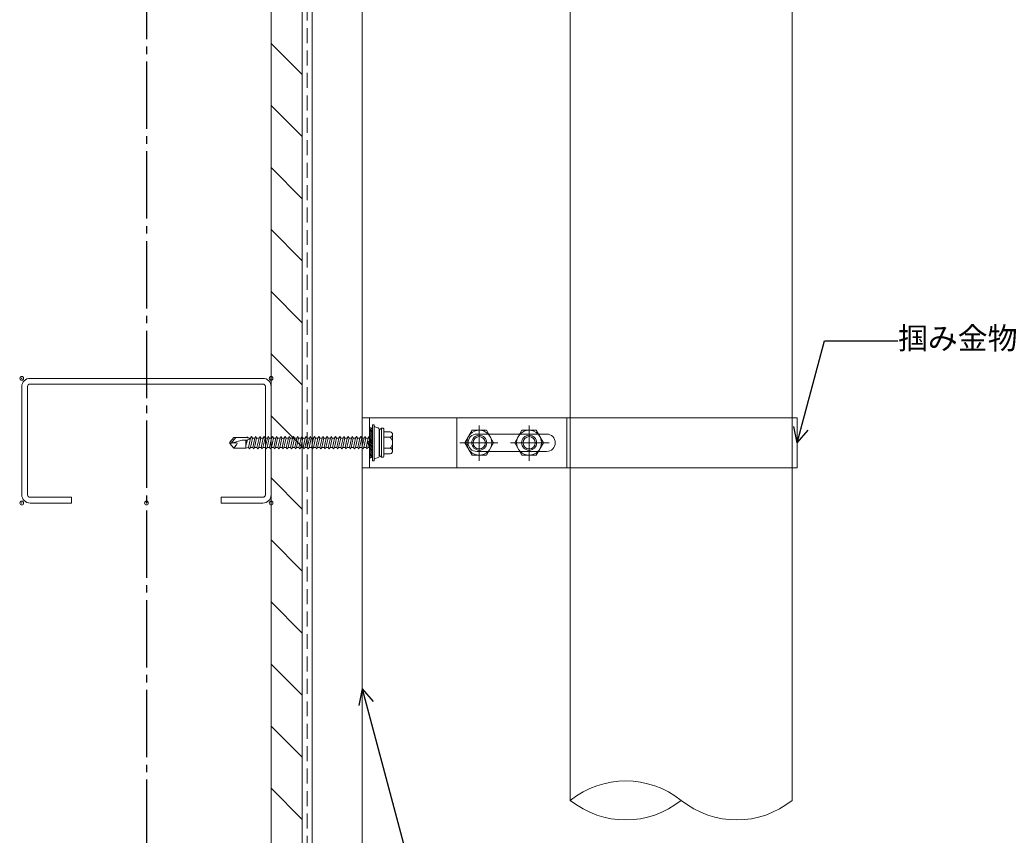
# Model space of a CAD drawing. Units: millimetres at full size, sheet at 1:3; details may follow other scales. Extents: x -1270 to 1250, y -891 to 1034.
# Drawn here: x 532.9 to 932.4, y -487.2 to -160.3 of the extents above; entities that cross this region are included whole.
import ezdxf
from ezdxf.enums import TextEntityAlignment as Align

# ---------------------------------------------------------------- set-up
doc = ezdxf.new("R2010")
doc.units = ezdxf.units.MM
doc.header["$LTSCALE"] = 3
doc.header["$PDMODE"] = 32
doc.header["$PDSIZE"] = 1.5
doc.linetypes.add('CHAIN2', pattern=[12, 9, -1, 1, -1])
doc.linetypes.add('DASHED2', pattern=[3, 2, -1])
for name, color, linetype, lineweight in [('0-4_寸法線1', 5, 'Continuous', 25), ('0-6_名称1', 5, 'Continuous', 25), ('0-E_外壁1', 6, 'Continuous', 20), ('1-D_竪樋', 6, 'Continuous', 20), ('1-F_樋足', 7, 'Continuous', 5), ('2-1_裏貼1', 2, 'Continuous', 18), ('2-7_ビス1', 7, 'Continuous', 5), ('2-8_ビス2', 7, 'Continuous', 5), ('3-9_断熱材1', 4, 'Continuous', 5), ('3-D_防水シート', 3, 'DASHED2', 9), ('4-5_C鋼1', 2, 'Continuous', 18)]:
    doc.layers.add(name, color=color, linetype=linetype, lineweight=lineweight)
doc.styles.add('ＭＳ ゴシック', font='')
doc.styles.get('ＭＳ ゴシック').set_extended_font_data('MS Gothic')

msp = doc.modelspace()

# ---------------------------------------------------------------- linework, layer by layer
at = {"layer": '0-4_寸法線1', "linetype": 'CHAIN2'}
msp.add_line((583.608, 723.055), (583.608, -619.534), dxfattribs=at)
at = {"layer": '0-6_名称1'}
for p, q in [((844.608, -329.842), (843.263, -323.27)), ((844.608, -329.842), (849.058, -324.823)), ((670.108, -428.582), (668.763, -435.154)), ((670.108, -428.582), (674.558, -433.601))]:
    msp.add_line(p, q, dxfattribs=at)
for points in [[(844.608, -329.842), (855.56, -288.968), (885.008, -288.968)], [(670.108, -428.582), (699.34, -537.678), (727.439, -537.678)]]:
    msp.add_lwpolyline(points, dxfattribs=at)
at = {"layer": '0-E_外壁1'}
for p, q in [((650.108, 129), (650.108, -619.534)), ((670.108, 129), (670.108, -619.534))]:
    msp.add_line(p, q, dxfattribs=at)
at = {"layer": '1-D_竪樋'}
for p, q in [((753.608, -163.264), (753.608, -28.789)), ((842.608, -163.264), (842.608, -28.789)), ((753.608, -473.264), (753.608, -163.264)), ((842.608, -473.264), (842.608, -163.264))]:
    msp.add_line(p, q, dxfattribs=at)
for centre, start, end in [((775.858, -501.054), 51.31781, 128.68219), ((775.858, -501.054), 51.31781, 128.68219), ((775.858, -445.474), 231.31781, 308.68219), ((775.858, -445.474), 231.31781, 308.68219), ((820.358, -445.474), 231.31781, 308.68219), ((820.358, -445.474), 231.31781, 308.68219)]:
    msp.add_arc(centre, 35.6, start, end, dxfattribs=at)
at = {"layer": '1-F_樋足'}
for p, q in [((670.108, -319.842), (670.108, -339.842)), ((844.608, -319.842), (670.108, -319.842)), ((673.108, -319.842), (673.108, -339.842)), ((708.108, -339.842), (708.108, -319.842)), ((752.161, -339.842), (752.161, -319.842)), ((753.608, -339.842), (753.608, -319.842)), ((844.608, -339.842), (844.608, -319.842)), ((744.108, -326.342), (716.108, -326.342)), ((744.108, -333.342), (716.108, -333.342)), ((844.608, -339.842), (670.108, -339.842))]:
    msp.add_line(p, q, dxfattribs=at)
for centre, start, end in [((716.108, -329.842), 90, 270), ((744.108, -329.842), 270, 90)]:
    msp.add_arc(centre, 3.5, start, end, dxfattribs=at)
at = {"layer": '2-1_裏貼1'}
for p, q in [((646.108, -182.182), (633.608, -169.682)), ((646.108, -207.072), (633.608, -194.572)), ((646.108, -231.962), (633.608, -219.462)), ((646.108, -256.852), (633.608, -244.352)), ((646.108, -281.743), (633.608, -269.243)), ((646.108, -306.633), (633.608, -294.133)), ((646.108, -331.523), (633.608, -319.023)), ((646.108, -356.413), (633.608, -343.913)), ((646.108, -381.303), (633.608, -368.803)), ((646.108, -406.193), (633.608, -393.693)), ((646.108, -431.083), (633.608, -418.583)), ((646.108, -455.974), (633.608, -443.474)), ((646.108, -480.864), (633.608, -468.364))]:
    msp.add_line(p, q, dxfattribs=at)
at = {"layer": '2-7_ビス1'}
for p, q in [((675.008, -322.592), (675.008, -337.092)), ((676.568, -323.888), (675.143, -323.438)), ((623.818, -327.779), (623.941, -327.565)), ((624.198, -327.565), (623.941, -327.565)), ((624.379, -327.878), (624.198, -327.565)), ((625.755, -327.342), (625.384, -327.985)), ((625.755, -327.342), (626.126, -327.985)), ((627.44, -327.342), (627.069, -327.985)), ((627.44, -327.342), (627.811, -327.985)), ((629.126, -327.342), (628.755, -327.985)), ((629.126, -327.342), (629.496, -327.985)), ((630.811, -327.342), (630.44, -327.985)), ((630.811, -327.342), (631.182, -327.985)), ((632.496, -327.342), (632.125, -327.985)), ((632.496, -327.342), (632.867, -327.985)), ((634.181, -327.342), (633.811, -327.985)), ((634.181, -327.342), (634.552, -327.985)), ((635.867, -327.342), (635.496, -327.985)), ((635.867, -327.342), (636.237, -327.985)), ((637.552, -327.342), (637.181, -327.985)), ((637.552, -327.342), (637.922, -327.985)), ((639.237, -327.342), (638.866, -327.985)), ((639.237, -327.342), (639.608, -327.985)), ((640.922, -327.342), (640.551, -327.985)), ((640.922, -327.342), (641.293, -327.985)), ((642.608, -327.342), (642.237, -327.985)), ((642.608, -327.342), (642.978, -327.985)), ((644.293, -327.342), (643.922, -327.985)), ((644.293, -327.342), (644.663, -327.985)), ((645.978, -327.342), (645.607, -327.985)), ((645.978, -327.342), (646.349, -327.985)), ((647.663, -327.342), (647.292, -327.985)), ((647.663, -327.342), (648.034, -327.985)), ((649.348, -327.342), (648.978, -327.985)), ((649.348, -327.342), (649.719, -327.985)), ((651.034, -327.342), (650.663, -327.985)), ((651.034, -327.342), (651.404, -327.985)), ((652.719, -327.342), (652.348, -327.985)), ((652.719, -327.342), (653.09, -327.985)), ((654.404, -327.342), (654.033, -327.985)), ((654.404, -327.342), (654.775, -327.985)), ((656.089, -327.342), (655.719, -327.985)), ((656.089, -327.342), (656.46, -327.985)), ((657.774, -327.342), (657.404, -327.985)), ((657.774, -327.342), (658.145, -327.985)), ((659.46, -327.342), (659.089, -327.985)), ((659.46, -327.342), (659.831, -327.985)), ((661.145, -327.342), (660.774, -327.985)), ((661.145, -327.342), (661.516, -327.985)), ((662.83, -327.342), (662.46, -327.985)), ((662.83, -327.342), (663.201, -327.985)), ((664.516, -327.342), (664.145, -327.985)), ((664.516, -327.342), (664.886, -327.985)), ((666.201, -327.342), (665.83, -327.985)), ((666.201, -327.342), (666.571, -327.985)), ((667.886, -327.342), (667.515, -327.985)), ((667.886, -327.342), (668.257, -327.985)), ((669.571, -327.342), (669.2, -327.985)), ((669.571, -327.342), (669.942, -327.985)), ((671.257, -327.342), (670.886, -327.985)), ((671.257, -327.342), (671.627, -327.985)), ((672.942, -327.342), (672.571, -327.985)), ((672.942, -327.342), (673.108, -327.63)), ((673.108, -335.999), (673.108, -323.685)), ((674.308, -323.985), (673.108, -323.685)), ((674.308, -325.278), (673.108, -324.078)), ((674.308, -326.028), (673.108, -324.828)), ((674.308, -326.779), (673.108, -325.579)), ((674.308, -327.53), (673.108, -326.33)), ((674.308, -328.28), (673.108, -327.08)), ((674.308, -324.527), (673.585, -323.805)), ((676.908, -324.362), (676.908, -335.323)), ((677.108, -324.785), (677.108, -334.9)), ((677.202, -324.583), (677.857, -324.042)), ((678.808, -335.379), (678.808, -324.306)), ((681.421, -325.442), (678.808, -325.442)), ((681.421, -327.642), (678.808, -327.642)), ((682.308, -326.542), (682.308, -333.142)), ((618.666, -327.719), (617.108, -329.577)), ((617.108, -329.577), (617.108, -330.108)), ((618.666, -331.965), (617.108, -330.108)), ((617.548, -329.99), (619.453, -327.719)), ((622.001, -328.796), (618.101, -329.841)), ((623.477, -327.719), (618.666, -327.719)), ((623.477, -328.796), (622, -328.796)), ((623.477, -327.719), (623.818, -327.779)), ((624.145, -328.684), (623.477, -330.989)), ((623.477, -329.842), (623.654, -328.769)), ((623.477, -331.965), (623.477, -328.796)), ((623.815, -327.793), (623.818, -327.779)), ((624.379, -327.878), (624.363, -327.933)), ((624.379, -327.878), (624.982, -327.985)), ((624.582, -331.771), (625.384, -327.985)), ((625.384, -327.985), (624.982, -327.985)), ((625.283, -331.7), (626.126, -327.985)), ((627.069, -327.985), (626.126, -327.985)), ((626.227, -331.7), (627.069, -327.985)), ((626.968, -331.7), (627.811, -327.985)), ((628.755, -327.985), (627.811, -327.985)), ((627.912, -331.7), (628.755, -327.985)), ((628.654, -331.7), (629.496, -327.985)), ((630.339, -331.7), (631.182, -327.985)), ((632.125, -327.985), (631.182, -327.985)), ((631.283, -331.7), (632.125, -327.985)), ((632.024, -331.7), (632.867, -327.985)), ((633.811, -327.985), (632.867, -327.985)), ((632.968, -331.7), (633.811, -327.985)), ((633.709, -331.7), (634.552, -327.985)), ((635.496, -327.985), (634.552, -327.985)), ((634.653, -331.7), (635.496, -327.985)), ((635.395, -331.7), (636.237, -327.985)), ((637.181, -327.985), (636.237, -327.985)), ((636.338, -331.7), (637.181, -327.985)), ((637.08, -331.7), (637.922, -327.985)), ((638.765, -331.7), (639.608, -327.985)), ((640.551, -327.985), (639.608, -327.985)), ((639.709, -331.7), (640.551, -327.985)), ((640.45, -331.7), (641.293, -327.985)), ((642.237, -327.985), (641.293, -327.985)), ((641.394, -331.7), (642.237, -327.985)), ((642.136, -331.7), (642.978, -327.985)), ((643.922, -327.985), (642.978, -327.985)), ((643.079, -331.7), (643.922, -327.985)), ((643.821, -331.7), (644.663, -327.985)), ((645.607, -327.985), (644.663, -327.985)), ((644.765, -331.7), (645.607, -327.985)), ((645.506, -331.7), (646.349, -327.985)), ((647.292, -327.985), (646.349, -327.985)), ((646.45, -331.7), (647.292, -327.985)), ((647.191, -331.7), (648.034, -327.985)), ((648.978, -327.985), (648.034, -327.985)), ((648.135, -331.7), (648.978, -327.985)), ((648.877, -331.7), (649.719, -327.985)), ((650.663, -327.985), (649.719, -327.985)), ((649.82, -331.7), (650.663, -327.985)), ((650.562, -331.7), (651.404, -327.985)), ((652.348, -327.985), (651.404, -327.985)), ((651.506, -331.7), (652.348, -327.985)), ((652.247, -331.7), (653.09, -327.985)), ((654.033, -327.985), (653.09, -327.985)), ((653.191, -331.7), (654.033, -327.985)), ((653.932, -331.7), (654.775, -327.985)), ((655.719, -327.985), (654.775, -327.985)), ((654.876, -331.7), (655.719, -327.985)), ((655.617, -331.7), (656.46, -327.985)), ((657.404, -327.985), (656.46, -327.985)), ((656.561, -331.7), (657.404, -327.985)), ((657.303, -331.7), (658.145, -327.985)), ((659.089, -327.985), (658.145, -327.985)), ((658.246, -331.7), (659.089, -327.985)), ((658.988, -331.7), (659.831, -327.985)), ((660.774, -327.985), (659.831, -327.985)), ((659.932, -331.7), (660.774, -327.985)), ((660.673, -331.7), (661.516, -327.985)), ((662.46, -327.985), (661.516, -327.985)), ((661.617, -331.7), (662.46, -327.985)), ((662.358, -331.7), (663.201, -327.985)), ((664.145, -327.985), (663.201, -327.985)), ((663.302, -331.7), (664.145, -327.985)), ((664.044, -331.7), (664.886, -327.985)), ((665.83, -327.985), (664.886, -327.985)), ((664.987, -331.7), (665.83, -327.985)), ((665.729, -331.7), (666.571, -327.985)), ((667.515, -327.985), (666.571, -327.985)), ((666.673, -331.7), (667.515, -327.985)), ((667.414, -331.7), (668.257, -327.985)), ((669.2, -327.985), (668.257, -327.985)), ((668.358, -331.7), (669.2, -327.985)), ((669.099, -331.7), (669.942, -327.985)), ((670.886, -327.985), (669.942, -327.985)), ((670.043, -331.7), (670.886, -327.985)), ((670.785, -331.7), (671.627, -327.985)), ((672.571, -327.985), (671.627, -327.985)), ((671.728, -331.7), (672.571, -327.985)), ((672.47, -331.7), (673.108, -328.887)), ((674.308, -329.031), (673.108, -327.831)), ((674.308, -329.782), (673.108, -328.582)), ((674.308, -330.532), (673.108, -329.332)), ((674.308, -331.283), (673.108, -330.083)), ((674.308, -332.034), (673.108, -330.834)), ((674.308, -332.784), (673.108, -331.584)), ((677.096, -327.985), (676.908, -327.985)), ((623.477, -331.965), (618.666, -331.965)), ((623.477, -331.965), (624.582, -331.771)), ((624.912, -332.342), (624.582, -331.771)), ((624.912, -332.342), (625.283, -331.7)), ((626.227, -331.7), (625.283, -331.7)), ((626.598, -332.342), (626.227, -331.7)), ((626.598, -332.342), (626.968, -331.7)), ((628.283, -332.342), (628.654, -331.7)), ((629.968, -332.342), (630.339, -331.7)), ((631.283, -331.7), (630.339, -331.7)), ((631.653, -332.342), (631.283, -331.7)), ((631.653, -332.342), (632.024, -331.7)), ((632.968, -331.7), (632.024, -331.7)), ((633.339, -332.342), (632.968, -331.7)), ((633.339, -332.342), (633.709, -331.7)), ((634.653, -331.7), (633.709, -331.7)), ((635.024, -332.342), (634.653, -331.7)), ((635.024, -332.342), (635.395, -331.7)), ((636.338, -331.7), (635.395, -331.7)), ((636.709, -332.342), (636.338, -331.7)), ((636.709, -332.342), (637.08, -331.7)), ((638.394, -332.342), (638.765, -331.7)), ((639.709, -331.7), (638.765, -331.7)), ((640.08, -332.342), (639.709, -331.7)), ((640.08, -332.342), (640.45, -331.7)), ((641.394, -331.7), (640.45, -331.7)), ((641.765, -332.342), (641.394, -331.7)), ((641.765, -332.342), (642.136, -331.7)), ((643.079, -331.7), (642.136, -331.7)), ((643.45, -332.342), (643.079, -331.7)), ((643.45, -332.342), (643.821, -331.7)), ((644.765, -331.7), (643.821, -331.7)), ((645.135, -332.342), (644.765, -331.7)), ((645.135, -332.342), (645.506, -331.7)), ((646.45, -331.7), (645.506, -331.7)), ((646.82, -332.342), (646.45, -331.7)), ((646.82, -332.342), (647.191, -331.7)), ((648.135, -331.7), (647.191, -331.7)), ((648.506, -332.342), (648.135, -331.7)), ((648.506, -332.342), (648.877, -331.7)), ((649.82, -331.7), (648.877, -331.7)), ((650.191, -332.342), (649.82, -331.7)), ((650.191, -332.342), (650.562, -331.7)), ((651.506, -331.7), (650.562, -331.7)), ((651.876, -332.342), (651.506, -331.7)), ((651.876, -332.342), (652.247, -331.7)), ((653.191, -331.7), (652.247, -331.7)), ((653.561, -332.342), (653.191, -331.7)), ((653.561, -332.342), (653.932, -331.7)), ((654.876, -331.7), (653.932, -331.7)), ((655.247, -332.342), (654.876, -331.7)), ((655.247, -332.342), (655.617, -331.7)), ((656.561, -331.7), (655.617, -331.7)), ((656.932, -332.342), (656.561, -331.7)), ((656.932, -332.342), (657.303, -331.7)), ((658.246, -331.7), (657.303, -331.7)), ((658.617, -332.342), (658.246, -331.7)), ((658.617, -332.342), (658.988, -331.7)), ((659.932, -331.7), (658.988, -331.7)), ((660.302, -332.342), (659.932, -331.7)), ((660.302, -332.342), (660.673, -331.7)), ((661.617, -331.7), (660.673, -331.7)), ((661.988, -332.342), (661.617, -331.7)), ((661.988, -332.342), (662.358, -331.7)), ((663.302, -331.7), (662.358, -331.7)), ((663.673, -332.342), (663.302, -331.7)), ((663.673, -332.342), (664.044, -331.7)), ((664.987, -331.7), (664.044, -331.7)), ((665.358, -332.342), (664.987, -331.7)), ((665.358, -332.342), (665.729, -331.7)), ((666.673, -331.7), (665.729, -331.7)), ((667.043, -332.342), (666.673, -331.7)), ((667.043, -332.342), (667.414, -331.7)), ((668.358, -331.7), (667.414, -331.7)), ((668.729, -332.342), (668.358, -331.7)), ((668.729, -332.342), (669.099, -331.7)), ((670.043, -331.7), (669.099, -331.7)), ((670.414, -332.342), (670.043, -331.7)), ((670.414, -332.342), (670.785, -331.7)), ((672.099, -332.342), (672.47, -331.7)), ((672.47, -331.7), (673.108, -331.7)), ((674.308, -333.535), (673.108, -332.335)), ((674.308, -334.286), (673.108, -333.086)), ((674.308, -335.036), (673.108, -333.836)), ((673.108, -334.587), (674.238, -335.717)), ((673.108, -335.338), (673.637, -335.867)), ((677.096, -331.7), (676.908, -331.7)), ((677.202, -335.102), (677.857, -335.642)), ((681.421, -332.042), (678.808, -332.042)), ((681.421, -334.242), (678.808, -334.242)), ((674.308, -335.699), (673.108, -335.999)), ((675.008, -337.092), (674.308, -337.092)), ((676.568, -335.796), (675.143, -336.246)), ((677.857, -335.642), (678.544, -335.642))]:
    msp.add_line(p, q, dxfattribs=at)
for points in [[(675.008, -322.592), (674.308, -322.592), (674.308, -337.092)], [(677.857, -335.642), (677.857, -324.042), (678.544, -324.042)], [(617.108, -329.842), (617.217, -329.893), (617.327, -329.938), (617.437, -329.972), (617.548, -329.99), (617.685, -329.982), (617.824, -329.95), (617.962, -329.9), (618.101, -329.841)], [(618.666, -331.965), (618.927, -331.658), (619.209, -331.33), (619.485, -331), (619.725, -330.686), (619.902, -330.405), (619.988, -330.177), (619.953, -330.019), (619.748, -329.929), (619.385, -329.875), (618.939, -329.849), (618.485, -329.84), (618.101, -329.841)], [(623.477, -327.719), (624.157, -327.876), (624.665, -328.03), (624.981, -328.179), (625.086, -328.319), (624.971, -328.448), (624.653, -328.568), (624.149, -328.684), (623.477, -328.796)], [(629.597, -331.7), (630.44, -327.985), (629.496, -327.985)], [(638.023, -331.7), (638.866, -327.985), (637.922, -327.985)], [(628.283, -332.342), (627.912, -331.7), (626.968, -331.7)], [(629.968, -332.342), (629.597, -331.7), (628.654, -331.7)], [(638.394, -332.342), (638.023, -331.7), (637.08, -331.7)], [(672.099, -332.342), (671.728, -331.7), (670.785, -331.7)]]:
    msp.add_lwpolyline(points, dxfattribs=at)
for centre, radius, start, end in [((675.208, -323.249), 0.2, 180, 251.24339), ((676.408, -324.362), 0.5, 0, 71.24339), ((677.371, -324.785), 0.264, 130, 180), ((678.544, -324.306), 0.264, 0, 90), ((681.182, -326.542), 1.126, 282.25462, 77.74539), ((679.135, -329.842), 3.172, 316.09563, 43.90439), ((676.408, -335.323), 0.5, 288.75661, 360), ((677.371, -334.9), 0.264, 180, 230), ((678.544, -335.379), 0.264, 270, 0), ((681.182, -333.142), 1.126, 282.25462, 77.74539), ((675.208, -336.436), 0.2, 108.75661, 180)]:
    msp.add_arc(centre, radius, start, end, dxfattribs=at)
at = {"layer": '2-7_ビス1', "color": 5}
msp.add_point((673.108, -329.842), dxfattribs=at)
at = {"layer": '2-8_ビス2', "linetype": 'CHAIN2'}
for p, q in [((717.108, -322.903), (717.108, -337.118)), ((737.108, -322.903), (737.108, -337.118)), ((709.307, -329.842), (724.493, -329.842)), ((729.57, -329.842), (745.138, -329.842))]:
    msp.add_line(p, q, dxfattribs=at)
at = {"layer": '2-8_ビス2'}
for p, q in [((711.358, -329.842), (714.244, -324.842)), ((719.971, -324.842), (714.244, -324.842)), ((722.858, -329.842), (719.971, -324.842)), ((731.358, -329.842), (734.244, -324.842)), ((739.971, -324.842), (734.244, -324.842)), ((742.858, -329.842), (739.971, -324.842)), ((711.358, -329.842), (714.244, -334.842)), ((731.358, -329.842), (734.244, -334.842))]:
    msp.add_line(p, q, dxfattribs=at)
for points in [[(722.858, -329.842), (719.971, -334.842), (714.244, -334.842)], [(742.858, -329.842), (739.971, -334.842), (734.244, -334.842)]]:
    msp.add_lwpolyline(points, dxfattribs=at)
for centre, radius in [((717.084, -329.842), 5), ((717.108, -329.842), 3), ((717.108, -329.842), 2.458), ((737.084, -329.842), 5), ((737.108, -329.842), 3), ((737.108, -329.842), 2.458)]:
    msp.add_circle(centre, radius, dxfattribs=at)
at = {"layer": '3-9_断熱材1'}
for p, q in [((633.608, -619.534), (633.608, 129)), ((646.108, -619.534), (646.108, 129))]:
    msp.add_line(p, q, dxfattribs=at)
at = {"layer": '3-D_防水シート'}
msp.add_line((648.108, -619.534), (648.108, 129), dxfattribs=at)
at = {"layer": '4-5_C鋼1'}
for p, q in [((533.608, -350.707), (533.608, -307.307)), ((535.908, -307.307), (535.908, -350.707)), ((536.908, -304.007), (630.308, -304.007)), ((630.308, -306.307), (536.908, -306.307)), ((631.308, -350.707), (631.308, -307.307)), ((633.608, -307.307), (633.608, -350.707)), ((630.308, -354.007), (613.608, -354.007))]:
    msp.add_line(p, q, dxfattribs=at)
for points in [[(536.908, -351.707), (553.608, -351.707), (553.608, -354.007), (536.908, -354.007)], [(613.608, -354.007), (613.608, -351.707), (630.308, -351.707)]]:
    msp.add_lwpolyline(points, dxfattribs=at)
for centre, radius, start, end in [((536.908, -307.307), 3.3, 90, 180), ((536.908, -307.307), 1, 90, 180), ((630.308, -307.307), 3.3, 0.00004, 90), ((630.308, -307.307), 1, 0, 90), ((536.908, -350.707), 3.3, 179.99996, 270), ((536.908, -350.707), 1, 180, 270), ((630.308, -350.707), 1, 270, 0), ((630.308, -350.707), 3.3, 270, 0.00004)]:
    msp.add_arc(centre, radius, start, end, dxfattribs=at)
for p in [(533.608, -304.007), (633.608, -304.007), (533.608, -354.007), (583.608, -354.007), (633.608, -354.007)]:
    msp.add_point(p, dxfattribs=at)

# ---------------------------------------------------------------- texts
at = {"layer": '0-6_名称1', "style": 'ＭＳ ゴシック'}
msp.add_text('掴み金物', height=8.798, dxfattribs=at).set_placement((885.008, -294.968), align=Align.BOTTOM_LEFT)

doc.saveas('drawing.dxf')
